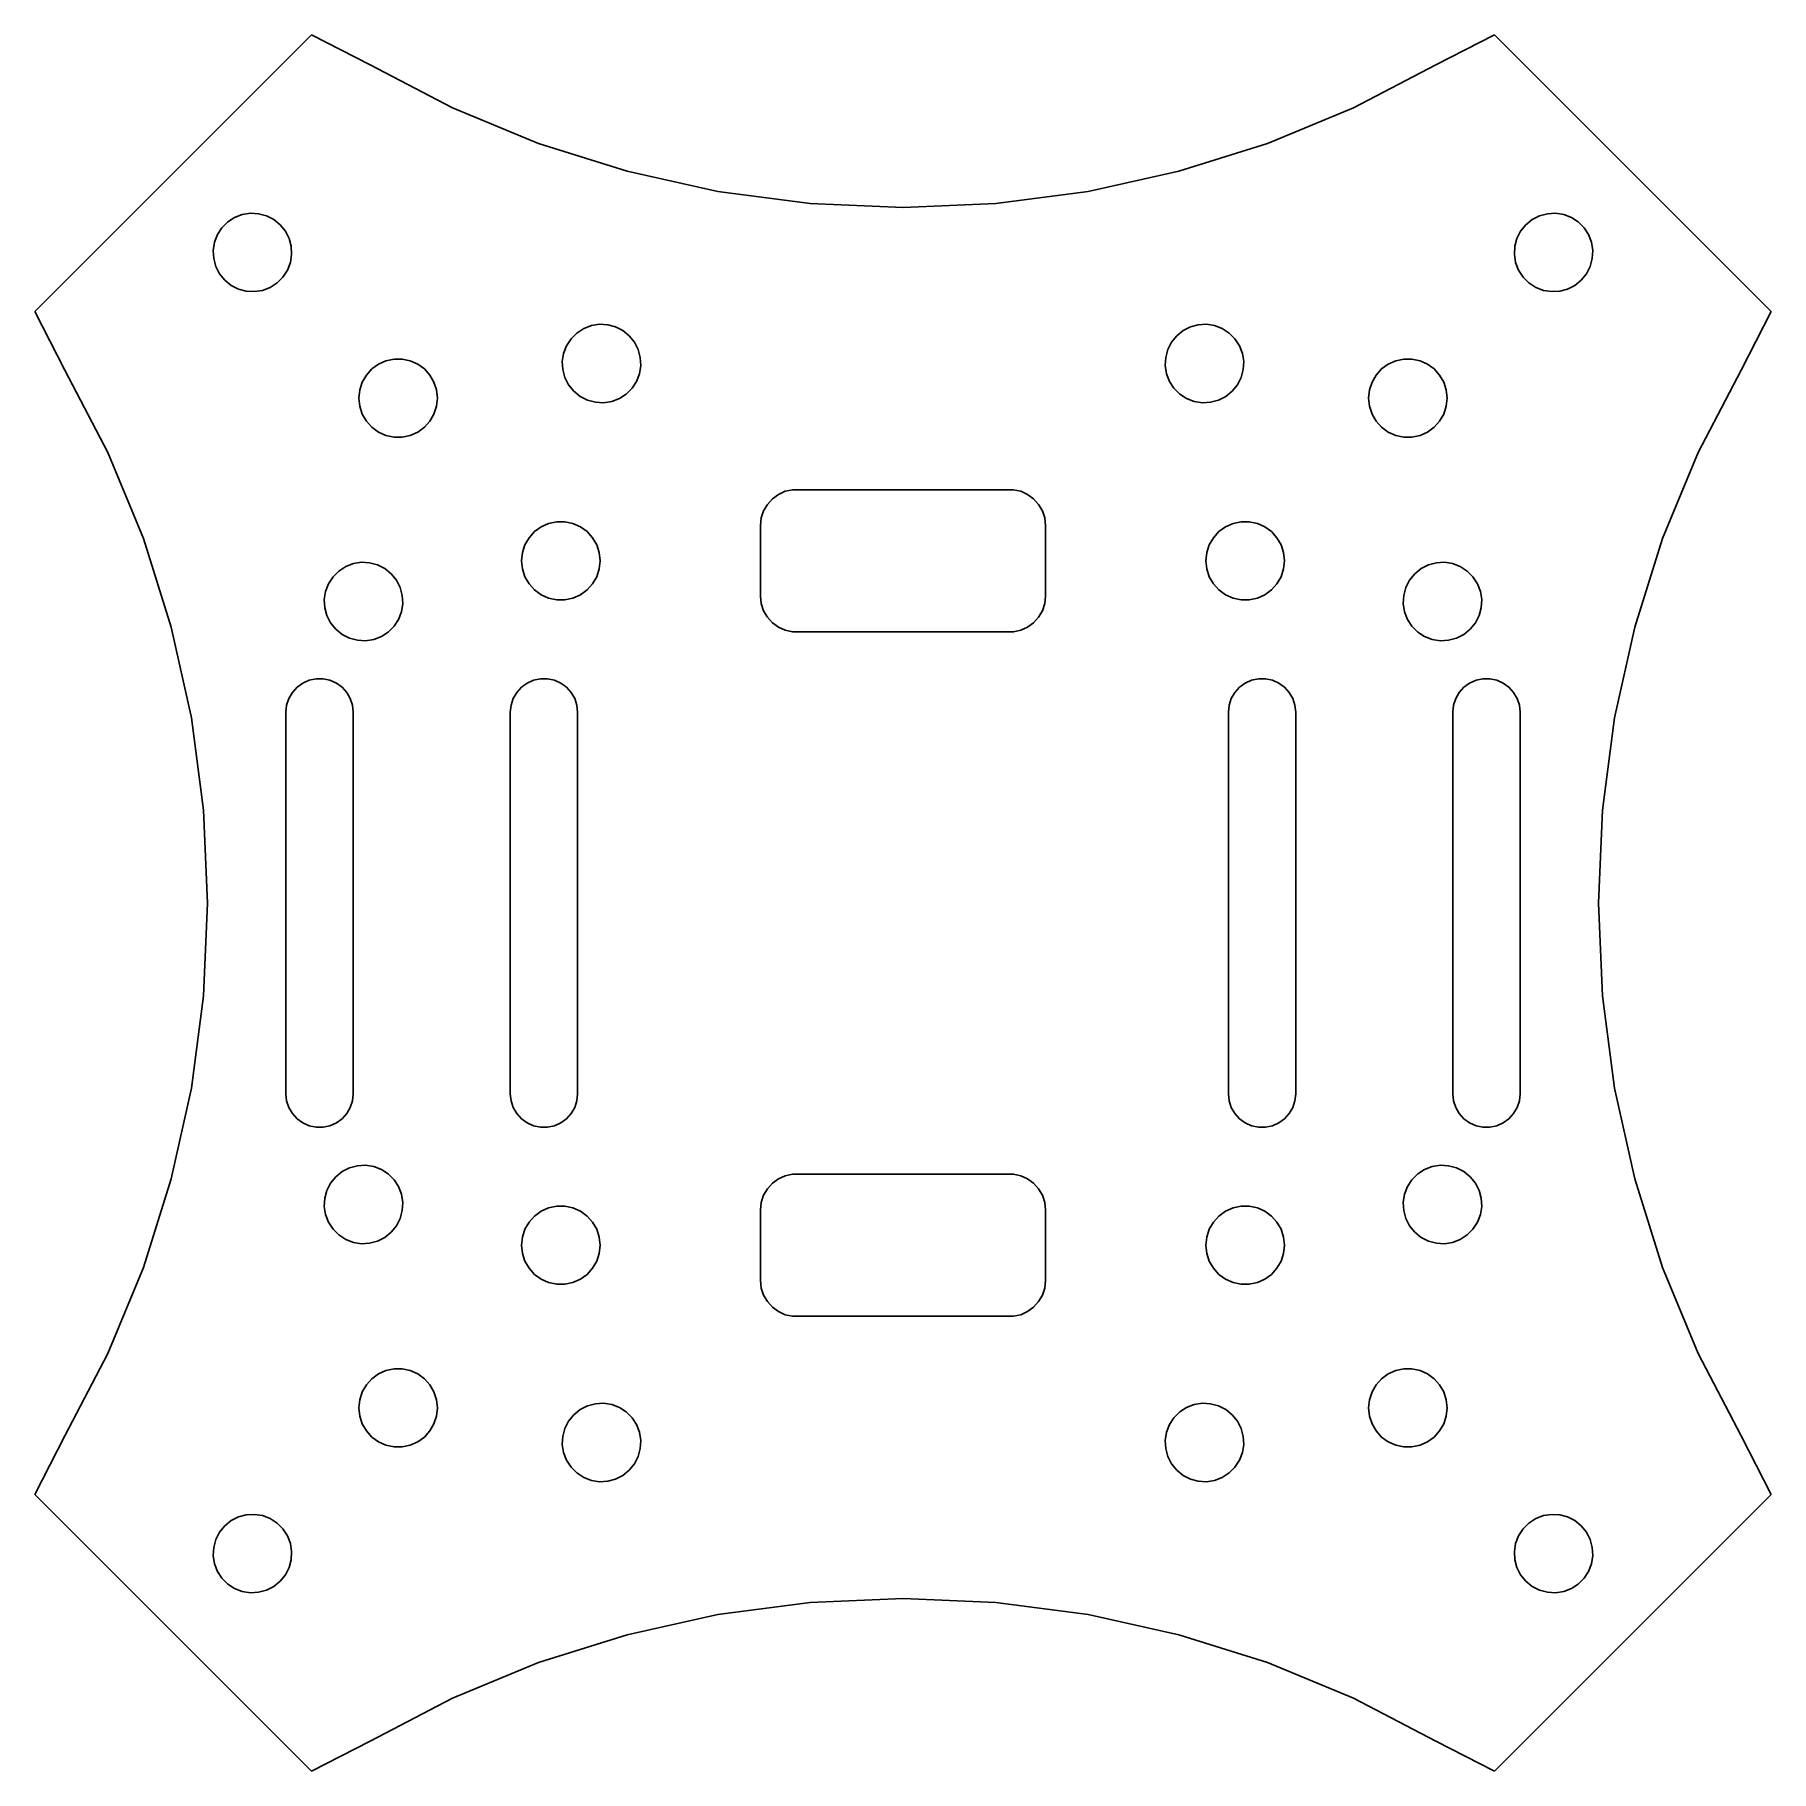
# Model space of a CAD drawing. Header units: metres. Extents: x -38.7 to 38.7, y -38.7 to 38.7.
import ezdxf

# ---------------------------------------------------------------- set-up
doc = ezdxf.new("R2010")
doc.units = ezdxf.units.M

msp = doc.modelspace()

# ---------------------------------------------------------------- linework, layer by layer
for p, q in [((-26.3598, 38.694), (-38.694, 26.3598)), ((-23.75, 37.3526), (-26.3598, 38.694)), ((26.3598, 38.694), (23.75, 37.3526)), ((38.694, 26.3598), (26.3598, 38.694)), ((-20.0744, 35.4392), (-23.75, 37.3526)), ((23.75, 37.3526), (20.0744, 35.4392)), ((-16.246, 33.8535), (-20.0744, 35.4392)), ((20.0744, 35.4392), (16.246, 33.8535)), ((-12.2939, 32.6074), (-16.246, 33.8535)), ((16.246, 33.8535), (12.2939, 32.6074)), ((-8.24829, 31.7105), (-12.2939, 32.6074)), ((12.2939, 32.6074), (8.24829, 31.7105)), ((-4.13991, 31.1696), (-8.24829, 31.7105)), ((0, 30.9889), (-4.13991, 31.1696)), ((4.13991, 31.1696), (0, 30.9889)), ((8.24829, 31.7105), (4.13991, 31.1696)), ((-30.3514, 30.0927), (-30.0927, 30.3514)), ((-30.0927, 30.3514), (-29.7859, 30.5506)), ((-29.7859, 30.5506), (-29.4443, 30.6817)), ((-29.4443, 30.6817), (-29.0829, 30.739)), ((-29.0829, 30.739), (-28.7176, 30.7198)), ((-28.7176, 30.7198), (-28.3642, 30.6251)), ((-28.3642, 30.6251), (-28.0383, 30.459)), ((-28.0383, 30.459), (-27.7539, 30.2288)), ((-27.7539, 30.2288), (-27.5237, 29.9445)), ((27.5237, 29.9445), (27.7539, 30.2288)), ((27.7539, 30.2288), (28.0383, 30.459)), ((28.0383, 30.459), (28.3642, 30.6251)), ((28.3642, 30.6251), (28.7176, 30.7198)), ((28.7176, 30.7198), (29.0829, 30.739)), ((29.0829, 30.739), (29.4443, 30.6817)), ((29.4443, 30.6817), (29.7859, 30.5506)), ((29.7859, 30.5506), (30.0927, 30.3514)), ((30.0927, 30.3514), (30.3514, 30.0927)), ((-30.739, 29.0829), (-30.6817, 29.4443)), ((-30.6817, 29.4443), (-30.5506, 29.7859)), ((-30.5506, 29.7859), (-30.3514, 30.0927)), ((-27.5237, 29.9445), (-27.3576, 29.6185)), ((-27.3576, 29.6185), (-27.2629, 29.2651)), ((27.2629, 29.2651), (27.3576, 29.6185)), ((27.3576, 29.6185), (27.5237, 29.9445)), ((30.3514, 30.0927), (30.5506, 29.7859)), ((30.5506, 29.7859), (30.6817, 29.4443)), ((30.6817, 29.4443), (30.739, 29.0829)), ((-30.7198, 28.7176), (-30.739, 29.0829)), ((-30.6251, 28.3642), (-30.7198, 28.7176)), ((-27.2438, 28.8998), (-27.301, 28.5385)), ((-27.2629, 29.2651), (-27.2438, 28.8998)), ((27.2438, 28.8998), (27.2629, 29.2651)), ((27.301, 28.5385), (27.2438, 28.8998)), ((30.7198, 28.7176), (30.6251, 28.3642)), ((30.739, 29.0829), (30.7198, 28.7176)), ((-30.459, 28.0383), (-30.6251, 28.3642)), ((-30.2288, 27.7539), (-30.459, 28.0383)), ((-27.6314, 27.8901), (-27.8901, 27.6314)), ((-27.4321, 28.1969), (-27.6314, 27.8901)), ((-27.301, 28.5385), (-27.4321, 28.1969)), ((27.4321, 28.1969), (27.301, 28.5385)), ((27.6314, 27.8901), (27.4321, 28.1969)), ((27.8901, 27.6314), (27.6314, 27.8901)), ((30.459, 28.0383), (30.2288, 27.7539)), ((30.6251, 28.3642), (30.459, 28.0383)), ((-29.9445, 27.5237), (-30.2288, 27.7539)), ((-29.6185, 27.3576), (-29.9445, 27.5237)), ((-29.2651, 27.2629), (-29.6185, 27.3576)), ((-28.8998, 27.2438), (-29.2651, 27.2629)), ((-28.5385, 27.301), (-28.8998, 27.2438)), ((-28.1969, 27.4321), (-28.5385, 27.301)), ((-27.8901, 27.6314), (-28.1969, 27.4321)), ((28.1969, 27.4321), (27.8901, 27.6314)), ((28.5385, 27.301), (28.1969, 27.4321)), ((28.8998, 27.2438), (28.5385, 27.301)), ((29.2651, 27.2629), (28.8998, 27.2438)), ((29.6185, 27.3576), (29.2651, 27.2629)), ((29.9445, 27.5237), (29.6185, 27.3576)), ((30.2288, 27.7539), (29.9445, 27.5237)), ((-38.694, 26.3598), (-37.3526, 23.75)), ((37.3526, 23.75), (38.694, 26.3598)), ((-14.5363, 25.4016), (-14.2295, 25.6009)), ((-14.2295, 25.6009), (-13.888, 25.732)), ((-13.888, 25.732), (-13.5266, 25.7892)), ((-13.5266, 25.7892), (-13.1613, 25.7701)), ((-13.1613, 25.7701), (-12.8079, 25.6754)), ((-12.8079, 25.6754), (-12.4819, 25.5093)), ((12.4819, 25.5093), (12.8079, 25.6754)), ((12.8079, 25.6754), (13.1613, 25.7701)), ((13.1613, 25.7701), (13.5266, 25.7892)), ((13.5266, 25.7892), (13.888, 25.732)), ((13.888, 25.732), (14.2295, 25.6009)), ((14.2295, 25.6009), (14.5363, 25.4016)), ((-15.1254, 24.4946), (-14.9943, 24.8361)), ((-14.9943, 24.8361), (-14.795, 25.1429)), ((-14.795, 25.1429), (-14.5363, 25.4016)), ((-12.4819, 25.5093), (-12.1976, 25.2791)), ((-12.1976, 25.2791), (-11.9674, 24.9947)), ((-11.9674, 24.9947), (-11.8013, 24.6688)), ((11.8013, 24.6688), (11.9674, 24.9947)), ((11.9674, 24.9947), (12.1976, 25.2791)), ((12.1976, 25.2791), (12.4819, 25.5093)), ((14.5363, 25.4016), (14.795, 25.1429)), ((14.795, 25.1429), (14.9943, 24.8361)), ((14.9943, 24.8361), (15.1254, 24.4946)), ((-23.671, 23.8005), (-23.375, 24.0155)), ((-23.375, 24.0155), (-23.0408, 24.1643)), ((-23.0408, 24.1643), (-22.6829, 24.2404)), ((-22.6829, 24.2404), (-22.3171, 24.2404)), ((-22.3171, 24.2404), (-21.9592, 24.1643)), ((-21.9592, 24.1643), (-21.625, 24.0155)), ((-21.625, 24.0155), (-21.329, 23.8005)), ((-15.1826, 24.1332), (-15.1254, 24.4946)), ((-15.1635, 23.7679), (-15.1826, 24.1332)), ((-11.8013, 24.6688), (-11.7066, 24.3154)), ((-11.7066, 24.3154), (-11.6874, 23.95)), ((11.6874, 23.95), (11.7066, 24.3154)), ((11.7066, 24.3154), (11.8013, 24.6688)), ((15.1254, 24.4946), (15.1826, 24.1332)), ((15.1826, 24.1332), (15.1635, 23.7679)), ((21.329, 23.8005), (21.625, 24.0155)), ((21.625, 24.0155), (21.9592, 24.1643)), ((21.9592, 24.1643), (22.3171, 24.2404)), ((22.3171, 24.2404), (22.6829, 24.2404)), ((22.6829, 24.2404), (23.0408, 24.1643)), ((23.0408, 24.1643), (23.375, 24.0155)), ((23.375, 24.0155), (23.671, 23.8005)), ((-37.3526, 23.75), (-35.4392, 20.0744)), ((-24.0987, 23.2118), (-23.9158, 23.5286)), ((-23.9158, 23.5286), (-23.671, 23.8005)), ((-21.329, 23.8005), (-21.0842, 23.5286)), ((-21.0842, 23.5286), (-20.9013, 23.2118)), ((-15.0688, 23.4145), (-15.1635, 23.7679)), ((-14.9027, 23.0885), (-15.0688, 23.4145)), ((-11.8758, 23.2471), (-12.075, 22.9403)), ((-11.7447, 23.5887), (-11.8758, 23.2471)), ((-11.6874, 23.95), (-11.7447, 23.5887)), ((11.7447, 23.5887), (11.6874, 23.95)), ((11.8758, 23.2471), (11.7447, 23.5887)), ((12.075, 22.9403), (11.8758, 23.2471)), ((15.0688, 23.4145), (14.9027, 23.0885)), ((15.1635, 23.7679), (15.0688, 23.4145)), ((20.9013, 23.2118), (21.0842, 23.5286)), ((21.0842, 23.5286), (21.329, 23.8005)), ((23.671, 23.8005), (23.9158, 23.5286)), ((23.9158, 23.5286), (24.0987, 23.2118)), ((35.4392, 20.0744), (37.3526, 23.75)), ((-24.25, 22.5), (-24.2117, 22.8638)), ((-24.2117, 22.1362), (-24.25, 22.5)), ((-24.2117, 22.8638), (-24.0987, 23.2118)), ((-20.9013, 23.2118), (-20.7882, 22.8638)), ((-20.7882, 22.8638), (-20.75, 22.5)), ((-20.75, 22.5), (-20.7882, 22.1362)), ((-14.6725, 22.8042), (-14.9027, 23.0885)), ((-14.3882, 22.574), (-14.6725, 22.8042)), ((-14.0622, 22.4079), (-14.3882, 22.574)), ((-12.6405, 22.4824), (-12.9821, 22.3513)), ((-12.3337, 22.6816), (-12.6405, 22.4824)), ((-12.075, 22.9403), (-12.3337, 22.6816)), ((12.3337, 22.6816), (12.075, 22.9403)), ((12.6405, 22.4824), (12.3337, 22.6816)), ((12.9821, 22.3513), (12.6405, 22.4824)), ((14.3882, 22.574), (14.0622, 22.4079)), ((14.6725, 22.8042), (14.3882, 22.574)), ((14.9027, 23.0885), (14.6725, 22.8042)), ((20.75, 22.5), (20.7882, 22.8638)), ((20.7882, 22.1362), (20.75, 22.5)), ((20.7882, 22.8638), (20.9013, 23.2118)), ((24.0987, 23.2118), (24.2117, 22.8638)), ((24.2117, 22.8638), (24.25, 22.5)), ((24.25, 22.5), (24.2117, 22.1362)), ((-24.0987, 21.7882), (-24.2117, 22.1362)), ((-23.9158, 21.4714), (-24.0987, 21.7882)), ((-20.9013, 21.7882), (-21.0842, 21.4714)), ((-20.7882, 22.1362), (-20.9013, 21.7882)), ((-13.7088, 22.3132), (-14.0622, 22.4079)), ((-13.3434, 22.294), (-13.7088, 22.3132)), ((-12.9821, 22.3513), (-13.3434, 22.294)), ((13.3434, 22.294), (12.9821, 22.3513)), ((13.7088, 22.3132), (13.3434, 22.294)), ((14.0622, 22.4079), (13.7088, 22.3132)), ((20.9013, 21.7882), (20.7882, 22.1362)), ((21.0842, 21.4714), (20.9013, 21.7882)), ((24.0987, 21.7882), (23.9158, 21.4714)), ((24.2117, 22.1362), (24.0987, 21.7882)), ((-23.671, 21.1995), (-23.9158, 21.4714)), ((-23.375, 20.9845), (-23.671, 21.1995)), ((-23.0408, 20.8356), (-23.375, 20.9845)), ((-21.625, 20.9845), (-21.9592, 20.8356)), ((-21.329, 21.1995), (-21.625, 20.9845)), ((-21.0842, 21.4714), (-21.329, 21.1995)), ((21.329, 21.1995), (21.0842, 21.4714)), ((21.625, 20.9845), (21.329, 21.1995)), ((21.9592, 20.8356), (21.625, 20.9845)), ((23.375, 20.9845), (23.0408, 20.8356)), ((23.671, 21.1995), (23.375, 20.9845)), ((23.9158, 21.4714), (23.671, 21.1995)), ((-22.6829, 20.7596), (-23.0408, 20.8356)), ((-22.3171, 20.7596), (-22.6829, 20.7596)), ((-21.9592, 20.8356), (-22.3171, 20.7596)), ((22.3171, 20.7596), (21.9592, 20.8356)), ((22.6829, 20.7596), (22.3171, 20.7596)), ((23.0408, 20.8356), (22.6829, 20.7596)), ((-35.4392, 20.0744), (-33.8535, 16.246)), ((33.8535, 16.246), (35.4392, 20.0744)), ((-6.04442, 17.7654), (-5.8206, 18.014)), ((-5.8206, 18.014), (-5.54999, 18.2106)), ((-5.54999, 18.2106), (-5.24442, 18.3467)), ((-5.24442, 18.3467), (-4.91724, 18.4162)), ((-4.91724, 18.4162), (4.91724, 18.4162)), ((4.91724, 18.4162), (5.24442, 18.3467)), ((5.24442, 18.3467), (5.54999, 18.2106)), ((5.54999, 18.2106), (5.8206, 18.014)), ((5.8206, 18.014), (6.04442, 17.7654)), ((-6.34999, 16.825), (-6.31503, 17.1577)), ((-6.31503, 17.1577), (-6.21167, 17.4758)), ((-6.21167, 17.4758), (-6.04442, 17.7654)), ((6.04442, 17.7654), (6.21167, 17.4758)), ((6.21167, 17.4758), (6.31503, 17.1577)), ((6.31503, 17.1577), (6.34999, 16.825)), ((-16.8487, 15.9618), (-16.6658, 16.2786)), ((-16.6658, 16.2786), (-16.421, 16.5505)), ((-16.421, 16.5505), (-16.125, 16.7655)), ((-16.125, 16.7655), (-15.7908, 16.9143)), ((-15.7908, 16.9143), (-15.4329, 16.9904)), ((-15.4329, 16.9904), (-15.0671, 16.9904)), ((-15.0671, 16.9904), (-14.7092, 16.9143)), ((-14.7092, 16.9143), (-14.375, 16.7655)), ((-14.375, 16.7655), (-14.079, 16.5505)), ((-14.079, 16.5505), (-13.8342, 16.2786)), ((-13.8342, 16.2786), (-13.6513, 15.9618)), ((-6.34999, 13.675), (-6.34999, 16.825)), ((6.34999, 16.825), (6.34999, 13.675)), ((13.6513, 15.9618), (13.8342, 16.2786)), ((13.8342, 16.2786), (14.079, 16.5505)), ((14.079, 16.5505), (14.375, 16.7655)), ((14.375, 16.7655), (14.7092, 16.9143)), ((14.7092, 16.9143), (15.0671, 16.9904)), ((15.0671, 16.9904), (15.4329, 16.9904)), ((15.4329, 16.9904), (15.7908, 16.9143)), ((15.7908, 16.9143), (16.125, 16.7655)), ((16.125, 16.7655), (16.421, 16.5505)), ((16.421, 16.5505), (16.6658, 16.2786)), ((16.6658, 16.2786), (16.8487, 15.9618)), ((-33.8535, 16.246), (-32.6074, 12.2939)), ((-17, 15.25), (-16.9617, 15.6138)), ((-16.9617, 15.6138), (-16.8487, 15.9618)), ((-13.6513, 15.9618), (-13.5382, 15.6138)), ((-13.5382, 15.6138), (-13.5, 15.25)), ((13.5, 15.25), (13.5382, 15.6138)), ((13.5382, 15.6138), (13.6513, 15.9618)), ((16.8487, 15.9618), (16.9617, 15.6138)), ((16.9617, 15.6138), (17, 15.25)), ((32.6074, 12.2939), (33.8535, 16.246)), ((-25.4016, 14.5363), (-25.1429, 14.795)), ((-25.1429, 14.795), (-24.8361, 14.9943)), ((-24.8361, 14.9943), (-24.4946, 15.1254)), ((-24.4946, 15.1254), (-24.1332, 15.1826)), ((-24.1332, 15.1826), (-23.7679, 15.1635)), ((-23.7679, 15.1635), (-23.4145, 15.0688)), ((-23.4145, 15.0688), (-23.0885, 14.9027)), ((-23.0885, 14.9027), (-22.8042, 14.6725)), ((-16.9617, 14.8862), (-17, 15.25)), ((-16.8487, 14.5382), (-16.9617, 14.8862)), ((-13.5382, 14.8862), (-13.6513, 14.5382)), ((-13.5, 15.25), (-13.5382, 14.8862)), ((13.5382, 14.8862), (13.5, 15.25)), ((13.6513, 14.5382), (13.5382, 14.8862)), ((16.9617, 14.8862), (16.8487, 14.5382)), ((17, 15.25), (16.9617, 14.8862)), ((22.8042, 14.6725), (23.0885, 14.9027)), ((23.0885, 14.9027), (23.4145, 15.0688)), ((23.4145, 15.0688), (23.7679, 15.1635)), ((23.7679, 15.1635), (24.1332, 15.1826)), ((24.1332, 15.1826), (24.4946, 15.1254)), ((24.4946, 15.1254), (24.8361, 14.9943)), ((24.8361, 14.9943), (25.1429, 14.795)), ((25.1429, 14.795), (25.4016, 14.5363)), ((-25.732, 13.888), (-25.6009, 14.2295)), ((-25.6009, 14.2295), (-25.4016, 14.5363)), ((-22.8042, 14.6725), (-22.574, 14.3882)), ((-22.574, 14.3882), (-22.4079, 14.0622)), ((-22.4079, 14.0622), (-22.3132, 13.7088)), ((-16.6658, 14.2214), (-16.8487, 14.5382)), ((-16.421, 13.9495), (-16.6658, 14.2214)), ((-16.125, 13.7345), (-16.421, 13.9495)), ((-14.079, 13.9495), (-14.375, 13.7345)), ((-13.8342, 14.2214), (-14.079, 13.9495)), ((-13.6513, 14.5382), (-13.8342, 14.2214)), ((13.8342, 14.2214), (13.6513, 14.5382)), ((14.079, 13.9495), (13.8342, 14.2214)), ((14.375, 13.7345), (14.079, 13.9495)), ((16.421, 13.9495), (16.125, 13.7345)), ((16.6658, 14.2214), (16.421, 13.9495)), ((16.8487, 14.5382), (16.6658, 14.2214)), ((22.3132, 13.7088), (22.4079, 14.0622)), ((22.4079, 14.0622), (22.574, 14.3882)), ((22.574, 14.3882), (22.8042, 14.6725)), ((25.4016, 14.5363), (25.6009, 14.2295)), ((25.6009, 14.2295), (25.732, 13.888)), ((-25.7892, 13.5266), (-25.732, 13.888)), ((-25.7701, 13.1613), (-25.7892, 13.5266)), ((-25.6754, 12.8079), (-25.7701, 13.1613)), ((-22.294, 13.3434), (-22.3513, 12.9821)), ((-22.3132, 13.7088), (-22.294, 13.3434)), ((-15.7908, 13.5856), (-16.125, 13.7345)), ((-15.4329, 13.5096), (-15.7908, 13.5856)), ((-15.0671, 13.5096), (-15.4329, 13.5096)), ((-14.7092, 13.5856), (-15.0671, 13.5096)), ((-14.375, 13.7345), (-14.7092, 13.5856)), ((-6.31503, 13.3423), (-6.34999, 13.675)), ((-6.21167, 13.0242), (-6.31503, 13.3423)), ((6.31503, 13.3423), (6.21167, 13.0242)), ((6.34999, 13.675), (6.31503, 13.3423)), ((14.7092, 13.5856), (14.375, 13.7345)), ((15.0671, 13.5096), (14.7092, 13.5856)), ((15.4329, 13.5096), (15.0671, 13.5096)), ((15.7908, 13.5856), (15.4329, 13.5096)), ((16.125, 13.7345), (15.7908, 13.5856)), ((22.294, 13.3434), (22.3132, 13.7088)), ((22.3513, 12.9821), (22.294, 13.3434)), ((25.7701, 13.1613), (25.6754, 12.8079)), ((25.732, 13.888), (25.7892, 13.5266)), ((25.7892, 13.5266), (25.7701, 13.1613)), ((-25.5093, 12.4819), (-25.6754, 12.8079)), ((-25.2791, 12.1976), (-25.5093, 12.4819)), ((-22.4824, 12.6405), (-22.6816, 12.3337)), ((-22.3513, 12.9821), (-22.4824, 12.6405)), ((-6.04442, 12.7346), (-6.21167, 13.0242)), ((-5.8206, 12.486), (-6.04442, 12.7346)), ((-5.54999, 12.2894), (-5.8206, 12.486)), ((5.8206, 12.486), (5.54999, 12.2894)), ((6.04442, 12.7346), (5.8206, 12.486)), ((6.21167, 13.0242), (6.04442, 12.7346)), ((22.4824, 12.6405), (22.3513, 12.9821)), ((22.6816, 12.3337), (22.4824, 12.6405)), ((25.5093, 12.4819), (25.2791, 12.1976)), ((25.6754, 12.8079), (25.5093, 12.4819)), ((-32.6074, 12.2939), (-31.7105, 8.24829)), ((-24.9947, 11.9674), (-25.2791, 12.1976)), ((-24.6688, 11.8013), (-24.9947, 11.9674)), ((-24.3154, 11.7066), (-24.6688, 11.8013)), ((-23.95, 11.6874), (-24.3154, 11.7066)), ((-23.5887, 11.7447), (-23.95, 11.6874)), ((-23.2471, 11.8758), (-23.5887, 11.7447)), ((-22.9403, 12.075), (-23.2471, 11.8758)), ((-22.6816, 12.3337), (-22.9403, 12.075)), ((-5.24442, 12.1533), (-5.54999, 12.2894)), ((-4.91724, 12.0838), (-5.24442, 12.1533)), ((4.91724, 12.0838), (-4.91724, 12.0838)), ((5.24442, 12.1533), (4.91724, 12.0838)), ((5.54999, 12.2894), (5.24442, 12.1533)), ((22.9403, 12.075), (22.6816, 12.3337)), ((23.2471, 11.8758), (22.9403, 12.075)), ((23.5887, 11.7447), (23.2471, 11.8758)), ((23.95, 11.6874), (23.5887, 11.7447)), ((24.3154, 11.7066), (23.95, 11.6874)), ((24.6688, 11.8013), (24.3154, 11.7066)), ((24.9947, 11.9674), (24.6688, 11.8013)), ((25.2791, 12.1976), (24.9947, 11.9674)), ((31.7105, 8.24829), (32.6074, 12.2939)), ((-27.3703, 9.11009), (-27.2135, 9.38167)), ((-27.2135, 9.38167), (-27.0037, 9.61472)), ((-27.0037, 9.61472), (-26.75, 9.79903)), ((-26.75, 9.79903), (-26.4635, 9.92657)), ((-26.4635, 9.92657), (-26.1568, 9.99178)), ((-26.1568, 9.99178), (-25.8432, 9.99178)), ((-25.8432, 9.99178), (-25.5365, 9.92657)), ((-25.5365, 9.92657), (-25.25, 9.79903)), ((-25.25, 9.79903), (-24.9963, 9.61472)), ((-24.9963, 9.61472), (-24.7865, 9.38167)), ((-24.7865, 9.38167), (-24.6297, 9.11009)), ((-17.3703, 9.11009), (-17.2135, 9.38167)), ((-17.2135, 9.38167), (-17.0037, 9.61472)), ((-17.0037, 9.61472), (-16.75, 9.79903)), ((-16.75, 9.79903), (-16.4635, 9.92657)), ((-16.4635, 9.92657), (-16.1568, 9.99178)), ((-16.1568, 9.99178), (-15.8432, 9.99178)), ((-15.8432, 9.99178), (-15.5365, 9.92657)), ((-15.5365, 9.92657), (-15.25, 9.79903)), ((-15.25, 9.79903), (-14.9963, 9.61472)), ((-14.9963, 9.61472), (-14.7865, 9.38167)), ((-14.7865, 9.38167), (-14.6297, 9.11009)), ((14.6297, 9.11009), (14.7865, 9.38167)), ((14.7865, 9.38167), (14.9963, 9.61472)), ((14.9963, 9.61472), (15.25, 9.79903)), ((15.25, 9.79903), (15.5365, 9.92657)), ((15.5365, 9.92657), (15.8432, 9.99178)), ((15.8432, 9.99178), (16.1568, 9.99178)), ((16.1568, 9.99178), (16.4635, 9.92657)), ((16.4635, 9.92657), (16.75, 9.79903)), ((16.75, 9.79903), (17.0037, 9.61472)), ((17.0037, 9.61472), (17.2135, 9.38167)), ((17.2135, 9.38167), (17.3703, 9.11009)), ((24.6297, 9.11009), (24.7865, 9.38167)), ((24.7865, 9.38167), (24.9963, 9.61472)), ((24.9963, 9.61472), (25.25, 9.79903)), ((25.25, 9.79903), (25.5365, 9.92657)), ((25.5365, 9.92657), (25.8432, 9.99178)), ((25.8432, 9.99178), (26.1568, 9.99178)), ((26.1568, 9.99178), (26.4635, 9.92657)), ((26.4635, 9.92657), (26.75, 9.79903)), ((26.75, 9.79903), (27.0037, 9.61472)), ((27.0037, 9.61472), (27.2135, 9.38167)), ((27.2135, 9.38167), (27.3703, 9.11009)), ((-27.5, 8.5), (-27.4672, 8.81186)), ((-27.4672, 8.81186), (-27.3703, 9.11009)), ((-24.6297, 9.11009), (-24.5328, 8.81186)), ((-24.5328, 8.81186), (-24.5, 8.5)), ((-17.5, 8.5), (-17.4672, 8.81186)), ((-17.4672, 8.81186), (-17.3703, 9.11009)), ((-14.6297, 9.11009), (-14.5328, 8.81186)), ((-14.5328, 8.81186), (-14.5, 8.5)), ((14.5, 8.5), (14.5328, 8.81186)), ((14.5328, 8.81186), (14.6297, 9.11009)), ((17.3703, 9.11009), (17.4672, 8.81186)), ((17.4672, 8.81186), (17.5, 8.5)), ((24.5, 8.5), (24.5328, 8.81186)), ((24.5328, 8.81186), (24.6297, 9.11009)), ((27.3703, 9.11009), (27.4672, 8.81186)), ((27.4672, 8.81186), (27.5, 8.5)), ((-31.7105, 8.24829), (-31.1696, 4.13991)), ((-27.5, -8.5), (-27.5, 8.5)), ((-24.5, 8.5), (-24.5, -8.5)), ((-17.5, -8.5), (-17.5, 8.5)), ((-14.5, 8.5), (-14.5, -8.5)), ((14.5, -8.5), (14.5, 8.5)), ((17.5, 8.5), (17.5, -8.5)), ((24.5, -8.5), (24.5, 8.5)), ((27.5, 8.5), (27.5, -8.5)), ((31.1696, 4.13991), (31.7105, 8.24829)), ((-31.1696, 4.13991), (-30.9889, 0)), ((30.9889, 0), (31.1696, 4.13991)), ((-30.9889, 0), (-31.1696, -4.13991)), ((31.1696, -4.13991), (30.9889, 0)), ((-31.1696, -4.13991), (-31.7105, -8.24829)), ((31.7105, -8.24829), (31.1696, -4.13991)), ((-31.7105, -8.24829), (-32.6074, -12.2939)), ((-27.4672, -8.81186), (-27.5, -8.5)), ((-24.5, -8.5), (-24.5328, -8.81186)), ((-17.4672, -8.81186), (-17.5, -8.5)), ((-14.5, -8.5), (-14.5328, -8.81186)), ((14.5328, -8.81186), (14.5, -8.5)), ((17.5, -8.5), (17.4672, -8.81186)), ((24.5328, -8.81186), (24.5, -8.5)), ((27.5, -8.5), (27.4672, -8.81186)), ((32.6074, -12.2939), (31.7105, -8.24829)), ((-27.3703, -9.11009), (-27.4672, -8.81186)), ((-27.2135, -9.38167), (-27.3703, -9.11009)), ((-24.6297, -9.11009), (-24.7865, -9.38167)), ((-24.5328, -8.81186), (-24.6297, -9.11009)), ((-17.3703, -9.11009), (-17.4672, -8.81186)), ((-17.2135, -9.38167), (-17.3703, -9.11009)), ((-14.6297, -9.11009), (-14.7865, -9.38167)), ((-14.5328, -8.81186), (-14.6297, -9.11009)), ((14.6297, -9.11009), (14.5328, -8.81186)), ((14.7865, -9.38167), (14.6297, -9.11009)), ((17.3703, -9.11009), (17.2135, -9.38167)), ((17.4672, -8.81186), (17.3703, -9.11009)), ((24.6297, -9.11009), (24.5328, -8.81186)), ((24.7865, -9.38167), (24.6297, -9.11009)), ((27.3703, -9.11009), (27.2135, -9.38167)), ((27.4672, -8.81186), (27.3703, -9.11009)), ((-27.0037, -9.61472), (-27.2135, -9.38167)), ((-26.75, -9.79903), (-27.0037, -9.61472)), ((-26.4635, -9.92657), (-26.75, -9.79903)), ((-26.1568, -9.99178), (-26.4635, -9.92657)), ((-25.8432, -9.99178), (-26.1568, -9.99178)), ((-25.5365, -9.92657), (-25.8432, -9.99178)), ((-25.25, -9.79903), (-25.5365, -9.92657)), ((-24.9963, -9.61472), (-25.25, -9.79903)), ((-24.7865, -9.38167), (-24.9963, -9.61472)), ((-17.0037, -9.61472), (-17.2135, -9.38167)), ((-16.75, -9.79903), (-17.0037, -9.61472)), ((-16.4635, -9.92657), (-16.75, -9.79903)), ((-16.1568, -9.99178), (-16.4635, -9.92657)), ((-15.8432, -9.99178), (-16.1568, -9.99178)), ((-15.5365, -9.92657), (-15.8432, -9.99178)), ((-15.25, -9.79903), (-15.5365, -9.92657)), ((-14.9963, -9.61472), (-15.25, -9.79903)), ((-14.7865, -9.38167), (-14.9963, -9.61472)), ((14.9963, -9.61472), (14.7865, -9.38167)), ((15.25, -9.79903), (14.9963, -9.61472)), ((15.5365, -9.92657), (15.25, -9.79903)), ((15.8432, -9.99178), (15.5365, -9.92657)), ((16.1568, -9.99178), (15.8432, -9.99178)), ((16.4635, -9.92657), (16.1568, -9.99178)), ((16.75, -9.79903), (16.4635, -9.92657)), ((17.0037, -9.61472), (16.75, -9.79903)), ((17.2135, -9.38167), (17.0037, -9.61472)), ((24.9963, -9.61472), (24.7865, -9.38167)), ((25.25, -9.79903), (24.9963, -9.61472)), ((25.5365, -9.92657), (25.25, -9.79903)), ((25.8432, -9.99178), (25.5365, -9.92657)), ((26.1568, -9.99178), (25.8432, -9.99178)), ((26.4635, -9.92657), (26.1568, -9.99178)), ((26.75, -9.79903), (26.4635, -9.92657)), ((27.0037, -9.61472), (26.75, -9.79903)), ((27.2135, -9.38167), (27.0037, -9.61472)), ((-32.6074, -12.2939), (-33.8535, -16.246)), ((-25.5093, -12.4819), (-25.2791, -12.1976)), ((-25.2791, -12.1976), (-24.9947, -11.9674)), ((-24.9947, -11.9674), (-24.6688, -11.8013)), ((-24.6688, -11.8013), (-24.3154, -11.7066)), ((-24.3154, -11.7066), (-23.95, -11.6874)), ((-23.95, -11.6874), (-23.5887, -11.7447)), ((-23.5887, -11.7447), (-23.2471, -11.8758)), ((-23.2471, -11.8758), (-22.9403, -12.075)), ((-22.9403, -12.075), (-22.6816, -12.3337)), ((-22.6816, -12.3337), (-22.4824, -12.6405)), ((-5.8206, -12.486), (-5.54999, -12.2894)), ((-5.54999, -12.2894), (-5.24442, -12.1533)), ((-5.24442, -12.1533), (-4.91724, -12.0838)), ((-4.91724, -12.0838), (4.91724, -12.0838)), ((4.91724, -12.0838), (5.24442, -12.1533)), ((5.24442, -12.1533), (5.54999, -12.2894)), ((5.54999, -12.2894), (5.8206, -12.486)), ((22.4824, -12.6405), (22.6816, -12.3337)), ((22.6816, -12.3337), (22.9403, -12.075)), ((22.9403, -12.075), (23.2471, -11.8758)), ((23.2471, -11.8758), (23.5887, -11.7447)), ((23.5887, -11.7447), (23.95, -11.6874)), ((23.95, -11.6874), (24.3154, -11.7066)), ((24.3154, -11.7066), (24.6688, -11.8013)), ((24.6688, -11.8013), (24.9947, -11.9674)), ((24.9947, -11.9674), (25.2791, -12.1976)), ((25.2791, -12.1976), (25.5093, -12.4819)), ((33.8535, -16.246), (32.6074, -12.2939)), ((-25.7701, -13.1613), (-25.6754, -12.8079)), ((-25.6754, -12.8079), (-25.5093, -12.4819)), ((-22.4824, -12.6405), (-22.3513, -12.9821)), ((-22.3513, -12.9821), (-22.294, -13.3434)), ((-6.31503, -13.3423), (-6.21167, -13.0242)), ((-6.21167, -13.0242), (-6.04442, -12.7346)), ((-6.04442, -12.7346), (-5.8206, -12.486)), ((5.8206, -12.486), (6.04442, -12.7346)), ((6.04442, -12.7346), (6.21167, -13.0242)), ((6.21167, -13.0242), (6.31503, -13.3423)), ((22.294, -13.3434), (22.3513, -12.9821)), ((22.3513, -12.9821), (22.4824, -12.6405)), ((25.5093, -12.4819), (25.6754, -12.8079)), ((25.6754, -12.8079), (25.7701, -13.1613)), ((-25.7892, -13.5266), (-25.7701, -13.1613)), ((-25.732, -13.888), (-25.7892, -13.5266)), ((-25.6009, -14.2295), (-25.732, -13.888)), ((-22.3132, -13.7088), (-22.4079, -14.0622)), ((-22.294, -13.3434), (-22.3132, -13.7088)), ((-16.421, -13.9495), (-16.125, -13.7345)), ((-16.125, -13.7345), (-15.7908, -13.5856)), ((-15.7908, -13.5856), (-15.4329, -13.5096)), ((-15.4329, -13.5096), (-15.0671, -13.5096)), ((-15.0671, -13.5096), (-14.7092, -13.5856)), ((-14.7092, -13.5856), (-14.375, -13.7345)), ((-14.375, -13.7345), (-14.079, -13.9495)), ((-6.34999, -13.675), (-6.31503, -13.3423)), ((-6.34999, -16.825), (-6.34999, -13.675)), ((6.31503, -13.3423), (6.34999, -13.675)), ((6.34999, -13.675), (6.34999, -16.825)), ((14.079, -13.9495), (14.375, -13.7345)), ((14.375, -13.7345), (14.7092, -13.5856)), ((14.7092, -13.5856), (15.0671, -13.5096)), ((15.0671, -13.5096), (15.4329, -13.5096)), ((15.4329, -13.5096), (15.7908, -13.5856)), ((15.7908, -13.5856), (16.125, -13.7345)), ((16.125, -13.7345), (16.421, -13.9495)), ((22.3132, -13.7088), (22.294, -13.3434)), ((22.4079, -14.0622), (22.3132, -13.7088)), ((25.732, -13.888), (25.6009, -14.2295)), ((25.7892, -13.5266), (25.732, -13.888)), ((25.7701, -13.1613), (25.7892, -13.5266)), ((-25.4016, -14.5363), (-25.6009, -14.2295)), ((-25.1429, -14.795), (-25.4016, -14.5363)), ((-22.8042, -14.6725), (-23.0885, -14.9027)), ((-22.574, -14.3882), (-22.8042, -14.6725)), ((-22.4079, -14.0622), (-22.574, -14.3882)), ((-16.9617, -14.8862), (-16.8487, -14.5382)), ((-16.8487, -14.5382), (-16.6658, -14.2214)), ((-16.6658, -14.2214), (-16.421, -13.9495)), ((-14.079, -13.9495), (-13.8342, -14.2214)), ((-13.8342, -14.2214), (-13.6513, -14.5382)), ((-13.6513, -14.5382), (-13.5382, -14.8862)), ((13.5382, -14.8862), (13.6513, -14.5382)), ((13.6513, -14.5382), (13.8342, -14.2214)), ((13.8342, -14.2214), (14.079, -13.9495)), ((16.421, -13.9495), (16.6658, -14.2214)), ((16.6658, -14.2214), (16.8487, -14.5382)), ((16.8487, -14.5382), (16.9617, -14.8862)), ((22.574, -14.3882), (22.4079, -14.0622)), ((22.8042, -14.6725), (22.574, -14.3882)), ((23.0885, -14.9027), (22.8042, -14.6725)), ((25.4016, -14.5363), (25.1429, -14.795)), ((25.6009, -14.2295), (25.4016, -14.5363)), ((-24.8361, -14.9943), (-25.1429, -14.795)), ((-24.4946, -15.1254), (-24.8361, -14.9943)), ((-24.1332, -15.1826), (-24.4946, -15.1254)), ((-23.7679, -15.1635), (-24.1332, -15.1826)), ((-23.4145, -15.0688), (-23.7679, -15.1635)), ((-23.0885, -14.9027), (-23.4145, -15.0688)), ((-17, -15.25), (-16.9617, -14.8862)), ((-16.9617, -15.6138), (-17, -15.25)), ((-13.5382, -14.8862), (-13.5, -15.25)), ((-13.5, -15.25), (-13.5382, -15.6138)), ((13.5, -15.25), (13.5382, -14.8862)), ((13.5382, -15.6138), (13.5, -15.25)), ((16.9617, -14.8862), (17, -15.25)), ((17, -15.25), (16.9617, -15.6138)), ((23.4145, -15.0688), (23.0885, -14.9027)), ((23.7679, -15.1635), (23.4145, -15.0688)), ((24.1332, -15.1826), (23.7679, -15.1635)), ((24.4946, -15.1254), (24.1332, -15.1826)), ((24.8361, -14.9943), (24.4946, -15.1254)), ((25.1429, -14.795), (24.8361, -14.9943)), ((-33.8535, -16.246), (-35.4392, -20.0744)), ((-16.8487, -15.9618), (-16.9617, -15.6138)), ((-16.6658, -16.2786), (-16.8487, -15.9618)), ((-13.6513, -15.9618), (-13.8342, -16.2786)), ((-13.5382, -15.6138), (-13.6513, -15.9618)), ((13.6513, -15.9618), (13.5382, -15.6138)), ((13.8342, -16.2786), (13.6513, -15.9618)), ((16.8487, -15.9618), (16.6658, -16.2786)), ((16.9617, -15.6138), (16.8487, -15.9618)), ((35.4392, -20.0744), (33.8535, -16.246)), ((-16.421, -16.5505), (-16.6658, -16.2786)), ((-16.125, -16.7655), (-16.421, -16.5505)), ((-15.7908, -16.9143), (-16.125, -16.7655)), ((-15.4329, -16.9904), (-15.7908, -16.9143)), ((-15.0671, -16.9904), (-15.4329, -16.9904)), ((-14.7092, -16.9143), (-15.0671, -16.9904)), ((-14.375, -16.7655), (-14.7092, -16.9143)), ((-14.079, -16.5505), (-14.375, -16.7655)), ((-13.8342, -16.2786), (-14.079, -16.5505)), ((-6.31503, -17.1577), (-6.34999, -16.825)), ((6.34999, -16.825), (6.31503, -17.1577)), ((14.079, -16.5505), (13.8342, -16.2786)), ((14.375, -16.7655), (14.079, -16.5505)), ((14.7092, -16.9143), (14.375, -16.7655)), ((15.0671, -16.9904), (14.7092, -16.9143)), ((15.4329, -16.9904), (15.0671, -16.9904)), ((15.7908, -16.9143), (15.4329, -16.9904)), ((16.125, -16.7655), (15.7908, -16.9143)), ((16.421, -16.5505), (16.125, -16.7655)), ((16.6658, -16.2786), (16.421, -16.5505)), ((-6.21167, -17.4758), (-6.31503, -17.1577)), ((-6.04442, -17.7654), (-6.21167, -17.4758)), ((-5.8206, -18.014), (-6.04442, -17.7654)), ((6.04442, -17.7654), (5.8206, -18.014)), ((6.21167, -17.4758), (6.04442, -17.7654)), ((6.31503, -17.1577), (6.21167, -17.4758)), ((-5.54999, -18.2106), (-5.8206, -18.014)), ((-5.24442, -18.3467), (-5.54999, -18.2106)), ((-4.91724, -18.4162), (-5.24442, -18.3467)), ((4.91724, -18.4162), (-4.91724, -18.4162)), ((5.24442, -18.3467), (4.91724, -18.4162)), ((5.54999, -18.2106), (5.24442, -18.3467)), ((5.8206, -18.014), (5.54999, -18.2106)), ((-35.4392, -20.0744), (-37.3526, -23.75)), ((37.3526, -23.75), (35.4392, -20.0744)), ((-23.375, -20.9845), (-23.0408, -20.8356)), ((-23.0408, -20.8356), (-22.6829, -20.7596)), ((-22.6829, -20.7596), (-22.3171, -20.7596)), ((-22.3171, -20.7596), (-21.9592, -20.8356)), ((-21.9592, -20.8356), (-21.625, -20.9845)), ((21.625, -20.9845), (21.9592, -20.8356)), ((21.9592, -20.8356), (22.3171, -20.7596)), ((22.3171, -20.7596), (22.6829, -20.7596)), ((22.6829, -20.7596), (23.0408, -20.8356)), ((23.0408, -20.8356), (23.375, -20.9845)), ((-24.0987, -21.7882), (-23.9158, -21.4714)), ((-23.9158, -21.4714), (-23.671, -21.1995)), ((-23.671, -21.1995), (-23.375, -20.9845)), ((-21.625, -20.9845), (-21.329, -21.1995)), ((-21.329, -21.1995), (-21.0842, -21.4714)), ((-21.0842, -21.4714), (-20.9013, -21.7882)), ((20.9013, -21.7882), (21.0842, -21.4714)), ((21.0842, -21.4714), (21.329, -21.1995)), ((21.329, -21.1995), (21.625, -20.9845)), ((23.375, -20.9845), (23.671, -21.1995)), ((23.671, -21.1995), (23.9158, -21.4714)), ((23.9158, -21.4714), (24.0987, -21.7882)), ((-24.25, -22.5), (-24.2117, -22.1362)), ((-24.2117, -22.1362), (-24.0987, -21.7882)), ((-20.9013, -21.7882), (-20.7882, -22.1362)), ((-20.7882, -22.1362), (-20.75, -22.5)), ((-14.3882, -22.574), (-14.0622, -22.4079)), ((-14.0622, -22.4079), (-13.7088, -22.3132)), ((-13.7088, -22.3132), (-13.3434, -22.294)), ((-13.3434, -22.294), (-12.9821, -22.3513)), ((-12.9821, -22.3513), (-12.6405, -22.4824)), ((12.6405, -22.4824), (12.9821, -22.3513)), ((12.9821, -22.3513), (13.3434, -22.294)), ((13.3434, -22.294), (13.7088, -22.3132)), ((13.7088, -22.3132), (14.0622, -22.4079)), ((14.0622, -22.4079), (14.3882, -22.574)), ((20.75, -22.5), (20.7882, -22.1362)), ((20.7882, -22.1362), (20.9013, -21.7882)), ((24.0987, -21.7882), (24.2117, -22.1362)), ((24.2117, -22.1362), (24.25, -22.5)), ((-24.2117, -22.8638), (-24.25, -22.5)), ((-24.0987, -23.2118), (-24.2117, -22.8638)), ((-23.9158, -23.5286), (-24.0987, -23.2118)), ((-20.9013, -23.2118), (-21.0842, -23.5286)), ((-20.7882, -22.8638), (-20.9013, -23.2118)), ((-20.75, -22.5), (-20.7882, -22.8638)), ((-15.0688, -23.4145), (-14.9027, -23.0885)), ((-14.9027, -23.0885), (-14.6725, -22.8042)), ((-14.6725, -22.8042), (-14.3882, -22.574)), ((-12.6405, -22.4824), (-12.3337, -22.6816)), ((-12.3337, -22.6816), (-12.075, -22.9403)), ((-12.075, -22.9403), (-11.8758, -23.2471)), ((11.8758, -23.2471), (12.075, -22.9403)), ((12.075, -22.9403), (12.3337, -22.6816)), ((12.3337, -22.6816), (12.6405, -22.4824)), ((14.3882, -22.574), (14.6725, -22.8042)), ((14.6725, -22.8042), (14.9027, -23.0885)), ((14.9027, -23.0885), (15.0688, -23.4145)), ((20.7882, -22.8638), (20.75, -22.5)), ((20.9013, -23.2118), (20.7882, -22.8638)), ((21.0842, -23.5286), (20.9013, -23.2118)), ((24.0987, -23.2118), (23.9158, -23.5286)), ((24.2117, -22.8638), (24.0987, -23.2118)), ((24.25, -22.5), (24.2117, -22.8638)), ((-37.3526, -23.75), (-38.694, -26.3598)), ((-23.671, -23.8005), (-23.9158, -23.5286)), ((-23.375, -24.0155), (-23.671, -23.8005)), ((-21.329, -23.8005), (-21.625, -24.0155)), ((-21.0842, -23.5286), (-21.329, -23.8005)), ((-15.1826, -24.1332), (-15.1635, -23.7679)), ((-15.1635, -23.7679), (-15.0688, -23.4145)), ((-11.8758, -23.2471), (-11.7447, -23.5887)), ((-11.7447, -23.5887), (-11.6874, -23.95)), ((-11.6874, -23.95), (-11.7066, -24.3154)), ((11.6874, -23.95), (11.7447, -23.5887)), ((11.7066, -24.3154), (11.6874, -23.95)), ((11.7447, -23.5887), (11.8758, -23.2471)), ((15.0688, -23.4145), (15.1635, -23.7679)), ((15.1635, -23.7679), (15.1826, -24.1332)), ((21.329, -23.8005), (21.0842, -23.5286)), ((21.625, -24.0155), (21.329, -23.8005)), ((23.671, -23.8005), (23.375, -24.0155)), ((23.9158, -23.5286), (23.671, -23.8005)), ((38.694, -26.3598), (37.3526, -23.75)), ((-23.0408, -24.1643), (-23.375, -24.0155)), ((-22.6829, -24.2404), (-23.0408, -24.1643)), ((-22.3171, -24.2404), (-22.6829, -24.2404)), ((-21.9592, -24.1643), (-22.3171, -24.2404)), ((-21.625, -24.0155), (-21.9592, -24.1643)), ((-15.1254, -24.4946), (-15.1826, -24.1332)), ((-14.9943, -24.8361), (-15.1254, -24.4946)), ((-11.8013, -24.6688), (-11.9674, -24.9947)), ((-11.7066, -24.3154), (-11.8013, -24.6688)), ((11.8013, -24.6688), (11.7066, -24.3154)), ((11.9674, -24.9947), (11.8013, -24.6688)), ((15.1254, -24.4946), (14.9943, -24.8361)), ((15.1826, -24.1332), (15.1254, -24.4946)), ((21.9592, -24.1643), (21.625, -24.0155)), ((22.3171, -24.2404), (21.9592, -24.1643)), ((22.6829, -24.2404), (22.3171, -24.2404)), ((23.0408, -24.1643), (22.6829, -24.2404)), ((23.375, -24.0155), (23.0408, -24.1643)), ((-14.795, -25.1429), (-14.9943, -24.8361)), ((-14.5363, -25.4016), (-14.795, -25.1429)), ((-14.2295, -25.6009), (-14.5363, -25.4016)), ((-12.4819, -25.5093), (-12.8079, -25.6754)), ((-12.1976, -25.2791), (-12.4819, -25.5093)), ((-11.9674, -24.9947), (-12.1976, -25.2791)), ((12.1976, -25.2791), (11.9674, -24.9947)), ((12.4819, -25.5093), (12.1976, -25.2791)), ((12.8079, -25.6754), (12.4819, -25.5093)), ((14.5363, -25.4016), (14.2295, -25.6009)), ((14.795, -25.1429), (14.5363, -25.4016)), ((14.9943, -24.8361), (14.795, -25.1429)), ((-13.888, -25.732), (-14.2295, -25.6009)), ((-13.5266, -25.7892), (-13.888, -25.732)), ((-13.1613, -25.7701), (-13.5266, -25.7892)), ((-12.8079, -25.6754), (-13.1613, -25.7701)), ((13.1613, -25.7701), (12.8079, -25.6754)), ((13.5266, -25.7892), (13.1613, -25.7701)), ((13.888, -25.732), (13.5266, -25.7892)), ((14.2295, -25.6009), (13.888, -25.732)), ((-38.694, -26.3598), (-26.3598, -38.694)), ((26.3598, -38.694), (38.694, -26.3598)), ((-30.459, -28.0383), (-30.2288, -27.7539)), ((-30.2288, -27.7539), (-29.9445, -27.5237)), ((-29.9445, -27.5237), (-29.6185, -27.3576)), ((-29.6185, -27.3576), (-29.2651, -27.2629)), ((-29.2651, -27.2629), (-28.8998, -27.2438)), ((-28.8998, -27.2438), (-28.5385, -27.301)), ((-28.5385, -27.301), (-28.1969, -27.4321)), ((-28.1969, -27.4321), (-27.8901, -27.6314)), ((-27.8901, -27.6314), (-27.6314, -27.8901)), ((27.6314, -27.8901), (27.8901, -27.6314)), ((27.8901, -27.6314), (28.1969, -27.4321)), ((28.1969, -27.4321), (28.5385, -27.301)), ((28.5385, -27.301), (28.8998, -27.2438)), ((28.8998, -27.2438), (29.2651, -27.2629)), ((29.2651, -27.2629), (29.6185, -27.3576)), ((29.6185, -27.3576), (29.9445, -27.5237)), ((29.9445, -27.5237), (30.2288, -27.7539)), ((30.2288, -27.7539), (30.459, -28.0383)), ((-30.7198, -28.7176), (-30.6251, -28.3642)), ((-30.6251, -28.3642), (-30.459, -28.0383)), ((-27.6314, -27.8901), (-27.4321, -28.1969)), ((-27.4321, -28.1969), (-27.301, -28.5385)), ((-27.301, -28.5385), (-27.2438, -28.8998)), ((27.2438, -28.8998), (27.301, -28.5385)), ((27.301, -28.5385), (27.4321, -28.1969)), ((27.4321, -28.1969), (27.6314, -27.8901)), ((30.459, -28.0383), (30.6251, -28.3642)), ((30.6251, -28.3642), (30.7198, -28.7176)), ((-30.739, -29.0829), (-30.7198, -28.7176)), ((-30.6817, -29.4443), (-30.739, -29.0829)), ((-27.2629, -29.2651), (-27.3576, -29.6185)), ((-27.2438, -28.8998), (-27.2629, -29.2651)), ((27.2629, -29.2651), (27.2438, -28.8998)), ((27.3576, -29.6185), (27.2629, -29.2651)), ((30.739, -29.0829), (30.6817, -29.4443)), ((30.7198, -28.7176), (30.739, -29.0829)), ((-30.5506, -29.7859), (-30.6817, -29.4443)), ((-30.3514, -30.0927), (-30.5506, -29.7859)), ((-30.0927, -30.3514), (-30.3514, -30.0927)), ((-27.5237, -29.9445), (-27.7539, -30.2288)), ((-27.3576, -29.6185), (-27.5237, -29.9445)), ((27.5237, -29.9445), (27.3576, -29.6185)), ((27.7539, -30.2288), (27.5237, -29.9445)), ((30.3514, -30.0927), (30.0927, -30.3514)), ((30.5506, -29.7859), (30.3514, -30.0927)), ((30.6817, -29.4443), (30.5506, -29.7859)), ((-29.7859, -30.5506), (-30.0927, -30.3514)), ((-29.4443, -30.6817), (-29.7859, -30.5506)), ((-29.0829, -30.739), (-29.4443, -30.6817)), ((-28.7176, -30.7198), (-29.0829, -30.739)), ((-28.3642, -30.6251), (-28.7176, -30.7198)), ((-28.0383, -30.459), (-28.3642, -30.6251)), ((-27.7539, -30.2288), (-28.0383, -30.459)), ((28.0383, -30.459), (27.7539, -30.2288)), ((28.3642, -30.6251), (28.0383, -30.459)), ((28.7176, -30.7198), (28.3642, -30.6251)), ((29.0829, -30.739), (28.7176, -30.7198)), ((29.4443, -30.6817), (29.0829, -30.739)), ((29.7859, -30.5506), (29.4443, -30.6817)), ((30.0927, -30.3514), (29.7859, -30.5506)), ((-12.2939, -32.6074), (-8.24829, -31.7105)), ((-8.24829, -31.7105), (-4.13991, -31.1696)), ((-4.13991, -31.1696), (0, -30.9889)), ((0, -30.9889), (4.13991, -31.1696)), ((4.13991, -31.1696), (8.24829, -31.7105)), ((8.24829, -31.7105), (12.2939, -32.6074)), ((-16.246, -33.8535), (-12.2939, -32.6074)), ((12.2939, -32.6074), (16.246, -33.8535)), ((-20.0744, -35.4392), (-16.246, -33.8535)), ((16.246, -33.8535), (20.0744, -35.4392)), ((-23.75, -37.3526), (-20.0744, -35.4392)), ((20.0744, -35.4392), (23.75, -37.3526)), ((-26.3598, -38.694), (-23.75, -37.3526)), ((23.75, -37.3526), (26.3598, -38.694))]:
    msp.add_line(p, q)

doc.saveas('drawing.dxf')
